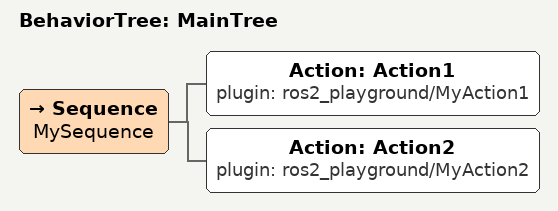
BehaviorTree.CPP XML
<root main_tree_to_execute="MainTree">
  <BehaviorTree ID="MainTree">
    <Sequence name="MySequence">
      <Action ID="Action1" plugin="ros2_playground/MyAction1"/>
      <Action ID="Action2" plugin="ros2_playground/MyAction2"/>
    </Sequence>
  </BehaviorTree>
</root>
